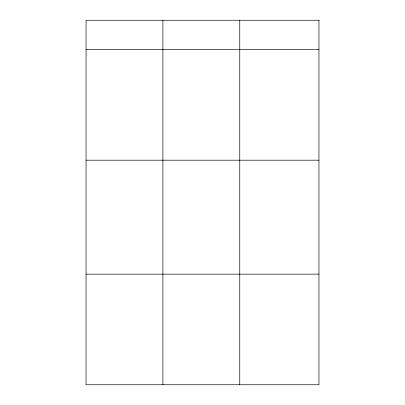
<?xml version="1.0" encoding="UTF-8"?>
<svg xmlns="http://www.w3.org/2000/svg" width="405" height="405" viewBox="0 0 405 405"><rect width="100%" height="100%" fill="white"/><g stroke="black" fill="none" stroke-linecap="round" stroke-linejoin="round"><path stroke-width="0.61" d="M86.052 49.592L318.948 49.592M86.052 160.193L318.948 160.193M86.052 274.15L318.948 274.15M239.765 20.25L239.765 384.75M162.906 20.25L162.906 384.75M318.948 20.25L86.052 20.25L86.052 384.75L318.948 384.75L318.948 20.25"/></g></svg>
